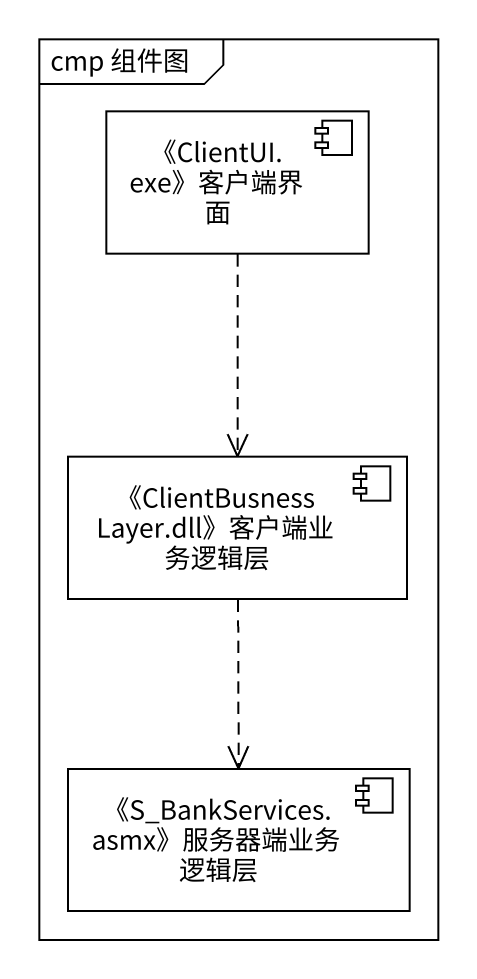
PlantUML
@startuml
mainframe cmp 组件图
component "《ClientUI.exe》客户端界面" as ClientUI_exe_客户端界面
component "《ClientBusnessLayer.dll》客户端业务逻辑层" as ClientBusnessLayer_dll
component "《S_BankServices.asmx》服务器端业务逻辑层" as S_BankServices_asmx
ClientUI_exe_客户端界面 ..> ClientBusnessLayer_dll
ClientBusnessLayer_dll ..> S_BankServices_asmx
@enduml
